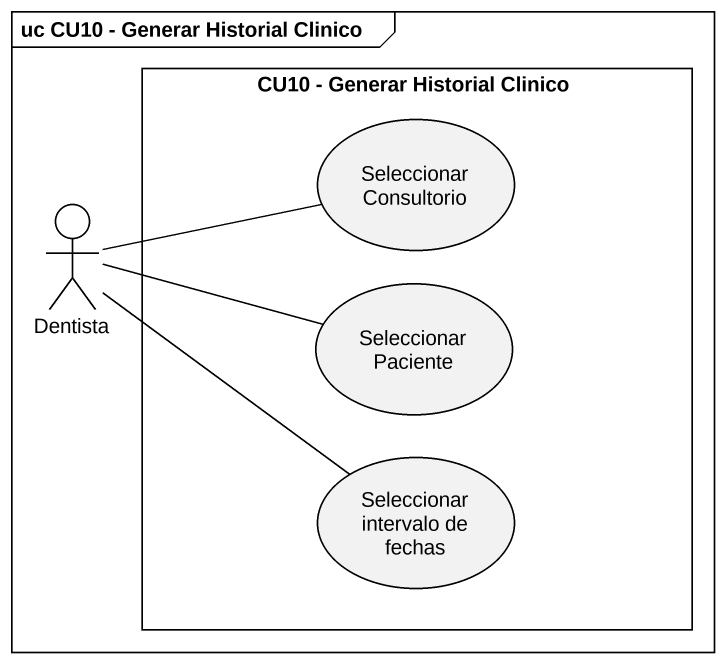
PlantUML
@startuml
mainframe uc CU10 - Generar Historial Clinico
rectangle "CU10 - Generar Historial Clinico" as CU10_Generar_Historial {
  usecase "Seleccionar Consultorio" as Seleccionar_Consultorio
  usecase "Seleccionar Paciente" as Seleccionar_Paciente
  usecase "Seleccionar intervalo de fechas" as Seleccionar_intervalo_de
}
actor Dentista
Dentista -right- Seleccionar_Consultorio
Dentista -right- Seleccionar_Paciente
Dentista -- Seleccionar_intervalo_de
@enduml
